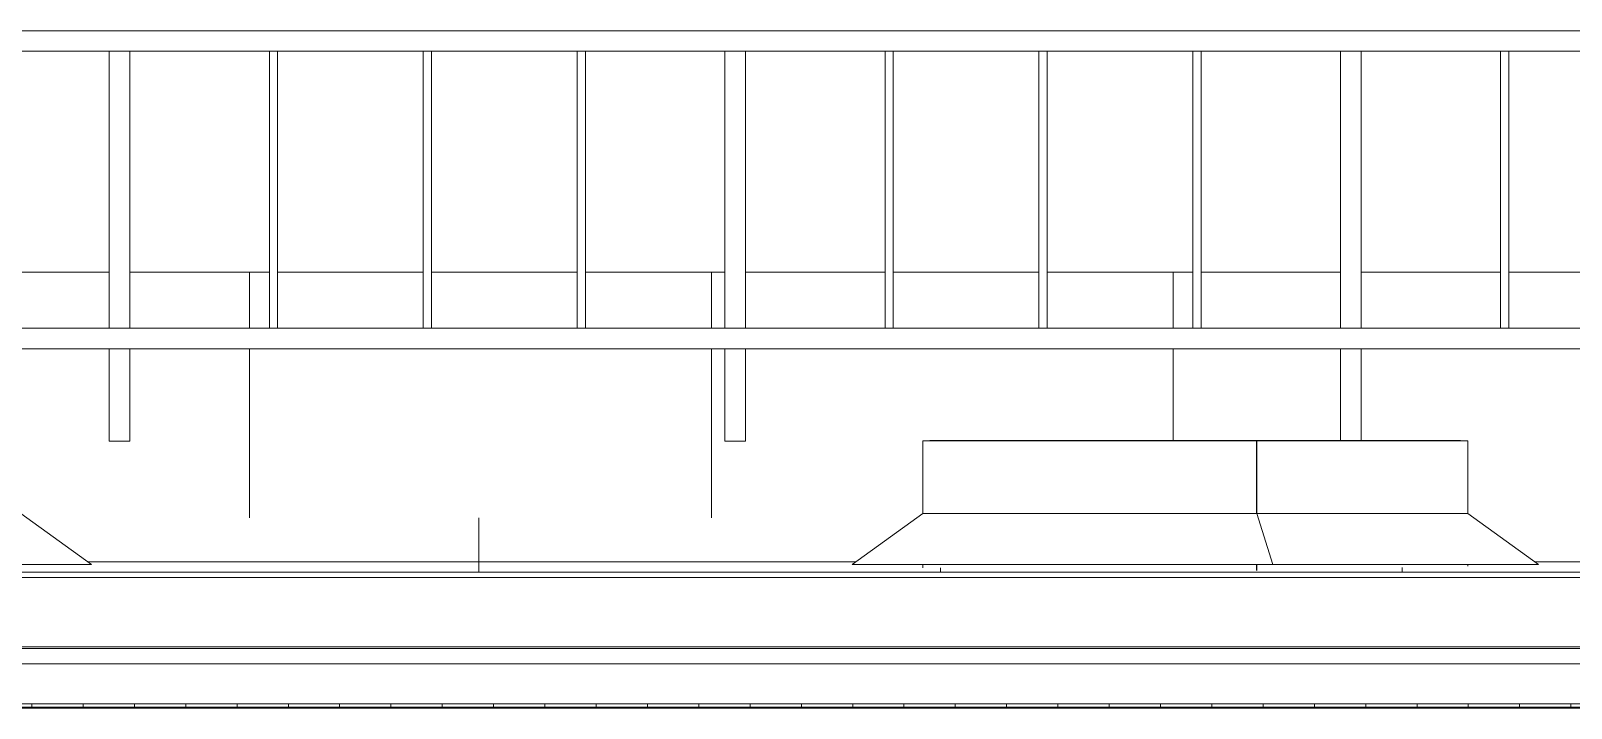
# Model space of a CAD drawing. Header units: millimetres. Extents: x -515342 to 330399, y -224905 to 507333.
# Drawn here: x 276250 to 279253, y 15418 to 16739 of the extents above; entities that cross this region are included whole.
import ezdxf

# ---------------------------------------------------------------- set-up
doc = ezdxf.new("R2010")
doc.units = ezdxf.units.MM
doc.layers.get('0').update_dxf_attribs({"lineweight": 0})
for name, color, linetype, lineweight in [('Витраж', 7, 'Continuous', 0), ('Крыша', 7, 'Continuous', 0), ('Крыша штриховка', 7, 'Continuous', 0), ('Обобщенные модели', 7, 'Continuous', 0), ('Ограждение', 7, 'Continuous', 0), ('Стены', 7, 'Continuous', 0), ('Стены внутренние', 7, 'Continuous', 0), ('Стены наружные', 7, 'Continuous', 0), ('Стены штриховка поверхности', 7, 'Continuous', 0)]:
    doc.layers.add(name, color=color, linetype=linetype, lineweight=lineweight)

# ---------------------------------------------------------------- blocks, each defined once
blk = doc.blocks.new('ASVP_ОМ_Водосточный желоб - Желоб 125-9912621-О_АР_Эскиз_Фасад 1-12 копия 1')
at = {"layer": 'Обобщенные модели'}
blk.add_line((84526.6, 13350), (17103.4, 13350), dxfattribs=at)
blk = doc.blocks.new('FP_315-О_АР_Эскиз_Фасад 1-12 копия 1')
at = {"layer": 'Обобщенные модели'}
for p, q in [((84744.1, 13358.6), (16885.9, 13358.6)), ((52929, 13353.2), (52929, 13359)), ((53029, 13353.2), (53029, 13359)), ((53129, 13353.2), (53129, 13359)), ((53229, 13353.2), (53229, 13359)), ((53329, 13353.2), (53329, 13359)), ((53429, 13353.2), (53429, 13359)), ((53529, 13353.2), (53529, 13359)), ((53629, 13353.2), (53629, 13359)), ((53729, 13353.2), (53729, 13359)), ((53829, 13353.2), (53829, 13359)), ((53929, 13353.2), (53929, 13359)), ((54029, 13353.2), (54029, 13359)), ((54129, 13353.2), (54129, 13359)), ((54229, 13353.2), (54229, 13359)), ((54329, 13353.2), (54329, 13359)), ((54429, 13353.2), (54429, 13359)), ((54529, 13353.2), (54529, 13359)), ((54629, 13353.2), (54629, 13359)), ((54729, 13353.2), (54729, 13359)), ((54829, 13353.2), (54829, 13359)), ((54929, 13353.2), (54929, 13359)), ((55029, 13353.2), (55029, 13359)), ((55129, 13353.2), (55129, 13359)), ((55229, 13353.2), (55229, 13359)), ((55329, 13353.2), (55329, 13359)), ((55429, 13353.2), (55429, 13359)), ((55529, 13353.2), (55529, 13359)), ((55629, 13353.2), (55629, 13359)), ((55729, 13353.2), (55729, 13359)), ((55829, 13353.2), (55829, 13359)), ((55929, 13353.2), (55929, 13359))]:
    blk.add_line(p, q, dxfattribs=at)
blk = doc.blocks.new('Влж_Решетка для желоба - Решетка 125-9912624-О_АР_Эскиз_Фасад 1-12 копия 1')
at = {"layer": 'Обобщенные модели'}
h = blk.add_hatch(dxfattribs=at)
h.set_pattern_fill('FP_14', color=256, style=0, pattern_type=2)
h.set_pattern_definition([(0, (-71.02, 0), (0, 100), []), (90, (-71.02, 0), (-100, 6e-15), [])])
h.paths.add_polyline_path([(52193.4, 13350), (84619.1, 13350.2), (84618.1, 13352), (17010.9, 13352), (17011.9, 13350), (52081.6, 13350)])
h.paths.add_polyline_path([(84742.1, 13350), (84737.1, 13351), (84729.7, 13352), (84625.3, 13350.9), (84625.3, 13350), (84742, 13350)])
h.paths.add_polyline_path([(16890, 13350), (17006.8, 13350.6), (16996.5, 13352), (16899.3, 13351.9), (16888, 13350)])
for p, q in [((17010.9, 13352), (84619.1, 13352)), ((17103.4, 13350), (84526.6, 13350))]:
    blk.add_line(p, q, dxfattribs=at)
blk.add_blockref('FP_315-О_АР_Эскиз_Фасад 1-12 копия 1', (0, 0), dxfattribs=at)
blk = doc.blocks.new('СД_Люблино_Фасады_rvt-1-О_АР_Эскиз_Фасад 1-12 копия 1')
at = {"layer": 'Обобщенные модели', "lineweight": 9}
for name in ['Влж_Решетка для желоба - Решетка 125-9912624-О_АР_Эскиз_Фасад 1-12 копия 1', 'ASVP_ОМ_Водосточный желоб - Желоб 125-9912621-О_АР_Эскиз_Фасад 1-12 копия 1']:
    blk.add_blockref(name, (0, 0), dxfattribs=at)
blk = doc.blocks.new('Ограждение - Ограждение-9809147-О_АР_Эскиз_Фасад 1-12 копия 1')
at = {"layer": 'Ограждение'}
for p, q in [((84775, 13605), (16885, 13605)), ((84775, 13470), (16885, 13470)), ((16886.2, 13466.7), (84773.8, 13466.7)), ((16902.7, 13436.4), (84757.3, 13436.4))]:
    blk.add_line(p, q, dxfattribs=at)
blk = doc.blocks.new('Прямоугольный импост - АР_Импост_40х40 _стойка ограждения на кровле_-10057260-О_АР_Эскиз_Фасад 1-12 копия 1')
at = {"layer": 'Витраж'}
for p, q in [((975, 14671), (675, 14671)), ((675, 14631), (975, 14631))]:
    blk.add_line(p, q, dxfattribs=at)
blk = doc.blocks.new('Прямоугольный импост - АР_Импост_40х40 _поручень ограждения на кровле_-10059252-О_АР_Эскиз_Фасад 1-12 копия 1')
at = {"layer": 'Витраж'}
for p, q in [((87085, 14631), (87125, 14631)), ((87085, 14631), (87085, 14091)), ((87125, 14091), (87125, 14631)), ((87125, 14091), (87085, 14091))]:
    blk.add_line(p, q, dxfattribs=at)
blk = doc.blocks.new('Прямоугольный импост - АР_Импост_16х16 _вертикальное заполнение ограждений_-V409-О_АР_Эскиз_Фасад 1-12 копия 1')
at = {"layer": 'Витраж'}
for p, q in [((86197, 14631), (86197, 14091)), ((86213, 14091), (86213, 14631))]:
    blk.add_line(p, q, dxfattribs=at)
blk = doc.blocks.new('Прямоугольный импост - АР_Импост_40х40 _поручень ограждения на кровле_-10058582-О_АР_Эскиз_Фасад 1-12 копия 1')
at = {"layer": 'Витраж'}
for p, q in [((101205, 14091), (100905, 14091)), ((100905, 14051), (101205, 14051))]:
    blk.add_line(p, q, dxfattribs=at)
blk = doc.blocks.new('Прямоугольный импост - АР_Импост_40х40 _поручень ограждения на кровле_-V410-О_АР_Эскиз_Фасад 1-12 копия 1')
at = {"layer": 'Витраж'}
for p, q in [((88285, 14051), (88325, 14051)), ((88285, 14051), (88285, 13872.2)), ((88325, 13872.2), (88325, 14051))]:
    blk.add_line(p, q, dxfattribs=at)
blk = doc.blocks.new('Прямоугольный импост - АР_Импост_40х40 _поручень ограждения на кровле_-10059255-О_АР_Эскиз_Фасад 1-12 копия 1')
at = {"layer": 'Витраж'}
for p, q in [((87085, 14051), (87125, 14051)), ((87085, 14051), (87085, 13871)), ((87125, 13871), (87125, 14051)), ((87125, 13871), (87085, 13871))]:
    blk.add_line(p, q, dxfattribs=at)

msp = doc.modelspace()

# ---------------------------------------------------------------- hatches: boundary and pattern name
at = {"layer": 'Крыша штриховка'}
h = msp.add_hatch(dxfattribs=at)
h.set_pattern_fill('FP_53', color=256, style=0, pattern_type=2)
h.set_pattern_definition([(0, (239323.4, 15665.8), (0, 501.621), []), (90, (239323.4, 15665.8), (-900, 6e-14), [])])
h.paths.add_polyline_path([(240158.3997, 15702.9355), (241617.4584, 15702.9355), (241748.5076, 15797.7355), (241748.5076, 15938.9355), (242043.3997, 15939.9355), (242043.3997, 15979.4332), (240883.3997, 15979.4332), (240883.3997, 15938.7355), (240843.3997, 15938.7355), (240843.3997, 15979.4332), (239983.3997, 15979.4332), (239983.3997, 15938.9355), (239991.1381, 15938.9355), (239991.1381, 15797.7355), (240112.521, 15707.3947), (240158.3997, 15707.3947), (240158.3997, 15703.6476)])
h.paths.add_polyline_path([(252143.4787, 15702.9355), (252766.522, 15702.9355), (252900.475, 15797.7355), (252900.475, 15938.9355), (253743.3997, 15939.9355), (253743.3997, 15979.4332), (252583.3997, 15979.4332), (252583.3997, 15938.7355), (252543.3997, 15938.7355), (252543.3997, 15979.4332), (251383.3997, 15979.9355), (251383.3997, 15938.7355), (251343.3997, 15938.7355), (251343.3997, 15979.9355), (249883.3997, 15979.4332), (249883.3997, 15938.7355), (249843.3997, 15938.7355), (249843.3997, 15979.4332), (248383.3997, 15979.4332), (248383.3997, 15939.9355), (248470.134, 15938.9355), (248470.134, 15797.7355), (248604.0869, 15702.9355), (249946.522, 15702.9355), (250080.475, 15797.7355), (250080.475, 15938.9355), (251168.4892, 15938.9355), (251168.4892, 15797.7355), (251302.4421, 15702.9355), (251919.8106, 15702.9355)])
h.paths.add_polyline_path([(288377.7148, 15702.9355), (289191.6093, 15702.9355), (289322.3674, 15797.9185), (289322.3674, 15938.9355), (289603.3997, 15939.9355), (289603.3997, 15979.1821), (288443.3997, 15979.1821), (288443.3997, 15938.7355), (288403.3997, 15938.7355), (288403.3997, 15979.1821), (287243.3997, 15979.1821), (287243.3997, 15939.9355), (287615.5965, 15938.9355), (287615.5965, 15797.7355), (287746.3545, 15702.9355), (288154.0467, 15702.9355)])
h.paths.add_polyline_path([(290515.19, 15702.9355), (292051.1737, 15702.9355), (292181.9318, 15797.7355), (292181.9318, 15938.9355), (293243.9964, 15938.9355), (293243.9964, 15797.7355), (293374.7544, 15702.9355), (294871.1737, 15702.9355), (295001.9318, 15797.7355), (295001.9318, 15938.9355), (295903.3997, 15939.9355), (295903.3997, 15979.4332), (294743.3997, 15979.4332), (294743.3997, 15938.7355), (294703.3997, 15938.7355), (294703.3997, 15979.4332), (293543.3997, 15979.8968), (293543.3997, 15938.7355), (293503.3997, 15938.7355), (293503.3997, 15979.9355), (292043.3997, 15979.1821), (292043.3997, 15938.7355), (292003.3997, 15938.7355), (292003.3997, 15979.1821), (290843.3997, 15979.1821), (290843.3997, 15938.7355), (290803.3997, 15938.7826), (290803.3997, 15979.1821), (289643.3997, 15979.1821), (289643.3997, 15939.9355), (290384.432, 15938.9355), (290384.432, 15797.7355), (290461.3964, 15741.936)])
h.paths.add_polyline_path([(259748.195, 15702.9355), (261066.522, 15702.9355), (261200.475, 15797.7355), (261200.475, 15938.9355), (262143.3997, 15939.9355), (262143.3997, 15979.4332), (260983.3997, 15979.4332), (260983.3997, 15938.7355), (260943.3997, 15938.7355), (260943.3997, 15979.4332), (259783.3997, 15979.4332), (259783.3997, 15938.7355), (259743.3997, 15939.099), (259743.3997, 15979.4332), (258583.3997, 15979.4332), (258583.3997, 15939.9355), (259588.4892, 15938.9355), (259588.4892, 15797.7355), (259722.4421, 15702.9355), (259729.7898, 15702.9355)])
h.paths.add_polyline_path([(262422.4421, 15702.9355), (263744.8895, 15702.9355), (263878.8424, 15797.7355), (263878.8424, 15938.9355), (264543.3997, 15939.9355), (264543.3997, 15979.4332), (263383.3997, 15979.4332), (263383.3997, 15938.7355), (263343.3997, 15938.7355), (263343.3997, 15979.4332), (262183.3997, 15979.4332), (262183.3997, 15939.9355), (262288.4892, 15938.9355), (262288.4892, 15797.7355), (262337.5991, 15762.9799)])
h.paths.add_polyline_path([(265100.8095, 15702.9355), (266586.6913, 15702.9355), (266717.4493, 15797.7355), (266717.4493, 15938.9355), (266943.3997, 15939.9355), (266943.3997, 15979.4332), (265783.3997, 15979.4332), (265783.3997, 15938.7355), (265743.3997, 15938.7355), (265743.3997, 15979.4332), (264583.3997, 15979.4332), (264583.3997, 15939.9355), (264966.8566, 15938.9355), (264966.8566, 15797.7355), (265014.8071, 15763.8004)])
h.paths.add_polyline_path([(242943.9856, 15702.9355), (244437.4584, 15702.9355), (244568.5076, 15797.7355), (244568.5076, 15938.9355), (245632.9364, 15938.9355), (245632.9364, 15797.7355), (245763.9856, 15702.9355), (247248.1668, 15702.9355), (247382.1197, 15797.7355), (247382.1197, 15938.9355), (248343.3997, 15939.9355), (248343.3997, 15979.4332), (246883.3997, 15979.4332), (246883.3997, 15938.7355), (246843.3997, 15938.7355), (246843.3997, 15979.4332), (245683.3997, 15979.4332), (245683.3997, 15938.7355), (245643.3997, 15938.7355), (245643.3997, 15979.9355), (244483.3997, 15979.4332), (244483.3997, 15938.7355), (244443.3997, 15938.7355), (244443.3997, 15979.4332), (243283.3997, 15979.4332), (243283.3997, 15938.7355), (243243.3997, 15938.7355), (243243.3997, 15979.4332), (242083.3997, 15979.4332), (242083.3997, 15939.9355), (242812.9364, 15938.9355), (242812.9364, 15797.7355), (242932.7416, 15711.0693)])
h.paths.add_polyline_path([(286422.7738, 15702.9355), (286553.5319, 15797.7355), (286553.5319, 15938.9355), (287203.3997, 15939.9355), (287203.3997, 15979.1821), (286043.3997, 15979.1821), (286043.3997, 15938.7355), (286003.3997, 15938.7355), (286003.3997, 15979.1821), (284843.3997, 15979.1821), (284843.3997, 15938.7355), (284803.3997, 15938.7355), (284803.3997, 15979.1821), (283643.3997, 15979.1821), (283643.3997, 15938.7355), (283603.3997, 15938.7355), (283603.3997, 15979.1821), (282443.3997, 15979.1821), (282443.3997, 15938.7355), (282403.3997, 15938.7355), (282403.3997, 15979.1821), (281243.3997, 15979.1821), (281243.3997, 15939.9355), (281947.1343, 15938.9355), (281947.1343, 15797.7355), (282077.8924, 15702.9355), (283593.8791, 15702.9355), (283724.6372, 15797.7355), (283724.6372, 15938.9355), (284786.7018, 15938.9355), (284786.7018, 15797.7355), (284917.4599, 15702.9355), (286415.6014, 15702.9355)])
h.paths.add_polyline_path([(258366.522, 15702.9355), (258500.475, 15797.7355), (258500.475, 15938.9355), (258543.3997, 15939.9355), (258543.3997, 15979.4332), (257383.3997, 15979.4332), (257383.3997, 15938.7355), (257343.3997, 15938.7355), (257343.3997, 15979.4332), (256183.3997, 15979.4332), (256183.3997, 15939.9355), (256828.4892, 15938.9355), (256828.4892, 15797.7355), (256962.4421, 15702.9355), (258359.1744, 15702.9355)])
h.paths.add_polyline_path([(255606.522, 15702.9355), (255740.475, 15797.7355), (255740.475, 15938.9355), (256143.3997, 15939.9355), (256143.3997, 15979.9355), (254983.3997, 15979.4332), (254983.3997, 15938.7355), (254943.3997, 15938.7355), (254943.3997, 15979.4332), (253783.3997, 15979.4332), (253783.3997, 15939.9355), (253988.4892, 15938.9355), (253988.4892, 15797.7355), (254122.4421, 15702.9355), (255599.1744, 15702.9355)])
h.paths.add_polyline_path([(308060.5098, 15702.9355), (308148.3997, 15702.9355), (308148.3997, 15707.3947), (308192.7927, 15707.3947), (308480.8446, 15736.3292), (308567.6848, 15797.7355), (308567.6848, 15938.9355), (308748.3997, 15939.9355), (308748.3997, 15979.4332), (307943.3997, 15979.4332), (307943.3997, 15938.7355), (307903.3997, 15938.7355), (307903.3997, 15979.4332), (306743.3997, 15979.4332), (306743.3997, 15939.9355), (307039.6032, 15938.9355), (307039.6032, 15797.7355), (307170.208, 15702.9355), (307836.8462, 15702.9355)])
h.paths.add_polyline_path([(305848.1795, 15702.9355), (305978.7842, 15797.7355), (305979.191, 15938.9355), (306703.3997, 15939.9355), (306703.3997, 15979.4332), (305543.3997, 15979.4332), (305543.3997, 15938.7355), (305503.3997, 15938.9355), (305503.3997, 15979.9355), (304343.3997, 15979.4332), (304343.3997, 15939.9355), (304621.9294, 15938.9355), (304621.9294, 15797.7355), (304755.4051, 15702.9355), (305841.0155, 15702.9355)])
h.paths.add_polyline_path([(303404.3158, 15702.9355), (303537.7914, 15797.7355), (303537.7914, 15938.9355), (304303.3997, 15939.9355), (304303.3997, 15979.4332), (303143.3997, 15979.4332), (303143.3997, 15938.7355), (303103.3997, 15938.7355), (303103.3997, 15979.4332), (301943.3997, 15979.4332), (301943.3997, 15938.7355), (301903.3997, 15938.7355), (301903.3997, 15979.4332), (300743.3997, 15979.4332), (300743.3997, 15939.9355), (301692.8573, 15938.9355), (301692.8573, 15797.7355), (301824.3612, 15702.9355), (303396.9943, 15702.9355)])
h.paths.add_polyline_path([(267910.272, 15702.9355), (269446.6913, 15702.9355), (269577.4493, 15797.7355), (269577.4493, 15938.9355), (270543.3997, 15939.9355), (270543.3997, 15979.4332), (269383.3997, 15979.4332), (269383.3997, 15938.7355), (269343.3997, 15938.7355), (269343.3997, 15979.4332), (268183.3997, 15979.4332), (268183.3997, 15938.7355), (268143.3997, 15938.7355), (268143.3997, 15979.4332), (266983.3997, 15979.4332), (266983.3997, 15939.9355), (267779.5139, 15938.9355), (267779.5139, 15797.7355), (267826.3208, 15763.8004)])
h.paths.add_polyline_path([(280754.3117, 15702.9355), (280885.0698, 15797.7355), (280885.0698, 15938.9355), (281203.3997, 15939.9355), (281203.3997, 15979.1821), (280043.3997, 15979.1821), (280043.3997, 15938.7355), (280003.3997, 15938.7355), (280003.3997, 15979.1821), (279773.3997, 15979.1821), (279773.3997, 15702.9355), (280747.1393, 15702.9355)])
h.paths.add_polyline_path([(270770.272, 15702.9355), (272246.6913, 15702.9355), (272365.1841, 15788.8432), (272183.3997, 15789.5324), (272183.3997, 15979.4332), (271783.3997, 15979.4332), (271783.3997, 15938.7355), (271743.3997, 15938.7355), (271743.3997, 15979.4332), (270583.3997, 15979.4332), (270583.3997, 15939.9355), (270639.5139, 15938.9355), (270639.5139, 15797.7355), (270707.933, 15748.1314)])
h.paths.add_polyline_path([(273570.272, 15702.9355), (275038.286, 15702.9355), (275156.7789, 15788.8432), (273451.7791, 15788.8432), (273486.3208, 15763.8004)])
h.paths.add_polyline_path([(279207.3217, 15702.9355), (279368.3997, 15702.9424), (279368.3997, 15788.8432), (279063.3739, 15788.8432), (279181.8668, 15702.9355), (279189.0392, 15702.9355)])
h.paths.add_polyline_path([(277858.286, 15702.9355), (277976.7789, 15788.8432), (276243.3739, 15788.8432), (276361.8668, 15702.9355), (277851.1136, 15702.9355)])
h.paths.add_polyline_path([(296194.7544, 15702.9355), (297725.0127, 15702.9355), (297859.0462, 15797.7355), (297859.0462, 15938.9355), (298303.3997, 15939.9355), (298303.3997, 15979.4332), (297143.3997, 15979.4332), (297143.3997, 15938.7355), (297103.3997, 15938.7355), (297103.3997, 15979.4332), (295943.3997, 15979.4332), (295943.3997, 15939.9355), (296063.9964, 15938.9355), (296063.9964, 15797.7355), (296110.8032, 15763.8004)])
h.paths.add_polyline_path([(299081.7482, 15702.9355), (300493.2316, 15702.9355), (300624.7355, 15797.7355), (300624.7355, 15938.9355), (300703.3997, 15939.9355), (300703.3997, 15979.4332), (299543.3997, 15979.4332), (299543.3997, 15938.7355), (299503.3997, 15938.7355), (299503.3997, 15979.4332), (298343.3997, 15979.4332), (298343.3997, 15939.9355), (298947.7147, 15938.9355), (298947.7147, 15797.7355), (298995.6941, 15763.8004)])
h.paths.add_polyline_path([(239943.3997, 15939.9355), (239943.3997, 15979.4332), (239528.3997, 15979.4332), (239528.3997, 15944.9355), (239719.63, 15943.9355), (239719.63, 15939.9355)])
h = msp.add_hatch(dxfattribs=at)
h.set_pattern_fill('FP_56', color=256, style=0, pattern_type=2)
h.set_pattern_definition([(0, (223123.4, 15656.43), (0, 133.767), []), (90, (223123.4, 15656.4), (-900, 6e-14), [])])
h.paths.add_polyline_path([(240158.3997, 15682.9355), (308148.3997, 15682.9355), (308148.3997, 15702.9355), (307171.5856, 15701.9355), (307177.3719, 15697.7355), (307039.6032, 15697.7355), (307039.6032, 15691.7838), (306386.2476, 15686.3328), (305978.7842, 15695.0734), (305978.7842, 15697.7355), (305841.4078, 15698.0202), (305848.1795, 15702.9355), (304756.813, 15701.9355), (304762.7265, 15697.7355), (304621.9294, 15697.7355), (304621.9294, 15694.8005), (304130.9607, 15686.8651), (303537.7914, 15693.4333), (303537.7914, 15697.7355), (303396.9943, 15697.7355), (303404.3158, 15702.9355), (301825.7483, 15701.9355), (301831.5745, 15697.7355), (301692.8573, 15697.7355), (301692.8573, 15692.8185), (301012.6894, 15687.8943), (300624.7355, 15695.6537), (300624.7355, 15697.7355), (300486.9532, 15698.4094), (300493.2316, 15702.9355), (299083.1621, 15701.9355), (299089.1003, 15697.7355), (298947.7147, 15697.7355), (298947.7147, 15694.3837), (298391.1253, 15687.2656), (297859.0462, 15694.7116), (297859.0462, 15697.7355), (297717.6606, 15697.7355), (297725.0127, 15702.9355), (296196.1338, 15701.9355), (296201.9268, 15697.7355), (296063.9964, 15697.7355), (296063.9964, 15696.2492), (295653.1918, 15687.5367), (295001.9318, 15693.0324), (295001.9318, 15697.7355), (294864.0859, 15697.7968), (294871.1737, 15702.9355), (293376.1338, 15701.9355), (293381.9268, 15697.7355), (293243.9964, 15697.7355), (293243.9964, 15696.2492), (292833.1918, 15687.5367), (292181.9318, 15694.1894), (292181.9318, 15697.7355), (292044.0013, 15697.7355), (292051.1737, 15702.9355), (290516.5693, 15701.9355), (290522.3624, 15697.7355), (290384.432, 15697.7355), (290384.432, 15695.5815), (289943.3917, 15687.1241), (289322.3674, 15692.3647), (289322.3674, 15697.7355), (289184.4369, 15697.7355), (289191.6093, 15702.9355), (287747.7338, 15701.9355), (287753.5269, 15697.7355), (287615.5965, 15697.2043), (287615.5965, 15695.5815), (287204.7919, 15686.869), (286553.5319, 15692.3647), (286553.5319, 15697.7355), (286416.3156, 15698.2532), (286422.7738, 15702.9355), (284918.8392, 15701.9355), (284924.6323, 15697.7355), (284786.7018, 15697.7355), (284786.7018, 15696.3982), (284351.6886, 15687.89), (283724.6372, 15693.1814), (283724.6372, 15697.7355), (283586.7067, 15697.7355), (283593.8791, 15702.9355), (282079.2717, 15701.9355), (282085.0648, 15697.7355), (281941.7992, 15696.9481), (281536.3298, 15688.3487), (280885.0698, 15693.8445), (280885.0698, 15697.7355), (280747.1393, 15697.7355), (280754.3117, 15702.9355), (279773.3997, 15701.9355), (279773.3775, 15701.1295), (279368.3997, 15701.9355), (279368.3997, 15702.9355), (279183.2461, 15701.9355), (279189.0392, 15697.7355), (279051.1087, 15697.7355), (279051.1087, 15695.0308), (278640.3041, 15686.3183), (277989.0441, 15691.814), (277989.0441, 15697.7355), (277852.4888, 15698.7325), (277858.286, 15702.9355), (276363.2461, 15701.9355), (276369.0392, 15697.7355), (276231.1087, 15697.7355), (276231.1087, 15695.0308), (275820.3041, 15686.3183), (275169.0441, 15691.814), (275169.0441, 15697.7355), (275031.1136, 15697.7355), (275038.286, 15702.9355), (273571.6513, 15701.9355), (273577.4444, 15697.7355), (273439.5139, 15697.7355), (273439.5139, 15695.9659), (273028.7094, 15687.2534), (272377.4493, 15692.7491), (272377.4493, 15697.7355), (272239.5189, 15697.7355), (272246.6913, 15702.9355), (270771.6513, 15701.9355), (270777.4444, 15697.7355), (270639.5139, 15697.7355), (270639.5139, 15695.9659), (270228.7094, 15687.2534), (269577.4493, 15692.7491), (269577.4493, 15697.7355), (269439.706, 15697.8711), (269446.6913, 15702.9355), (267911.6513, 15701.9355), (267917.4444, 15697.7355), (267779.5139, 15697.0243), (267779.5139, 15695.9659), (267352.9112, 15687.3867), (266717.4493, 15692.7491), (266717.4493, 15697.7355), (266579.5189, 15697.7355), (266586.6913, 15702.9355), (265102.2226, 15701.9355), (265108.1572, 15697.7355), (264966.8566, 15697.7355), (264966.8566, 15693.0435), (264400.3495, 15686.0668), (263878.8424, 15693.6455), (263878.8424, 15697.7355), (263737.5418, 15697.7355), (263744.8895, 15702.9355), (262423.8551, 15701.9355), (262429.7898, 15697.7355), (262288.4892, 15697.7355), (262288.4892, 15694.2947), (261721.9821, 15687.318), (261200.475, 15694.8967), (261200.475, 15697.7355), (261059.1744, 15697.7355), (261066.522, 15702.9355), (259723.8551, 15701.9355), (259729.7898, 15697.7355), (259588.4892, 15697.7355), (259588.4892, 15694.2947), (259021.9821, 15687.318), (258500.475, 15694.8967), (258500.475, 15697.7355), (258359.1744, 15697.7355), (258366.522, 15702.9355), (256963.8551, 15701.9355), (256969.7898, 15697.7355), (256828.4892, 15697.7355), (256828.4892, 15694.2947), (256261.9821, 15687.318), (255740.475, 15694.8967), (255740.475, 15697.7355), (255599.1744, 15697.7355), (255606.522, 15702.9355), (254123.8551, 15701.9355), (254129.7898, 15697.7355), (253988.4892, 15697.7355), (253988.4892, 15694.2947), (253421.9821, 15687.318), (252900.475, 15694.8967), (252900.475, 15697.7355), (252759.1744, 15697.7355), (252766.522, 15702.9355), (251303.8551, 15701.9355), (251309.7898, 15697.7355), (251168.4892, 15697.7355), (251168.4892, 15694.2947), (250577.8019, 15687.6694), (250080.475, 15694.8967), (250080.475, 15697.7355), (249939.1744, 15697.7355), (249946.522, 15702.9355), (248605.4999, 15701.9355), (248611.4345, 15697.7355), (248470.134, 15697.7355), (248470.134, 15693.0341), (247893.7844, 15686.2005), (247382.1197, 15693.6361), (247382.1197, 15697.7355), (247240.8192, 15697.7355), (247248.1668, 15702.9355), (245765.3679, 15701.9355), (245771.1739, 15697.7355), (245632.9364, 15697.7355), (245632.9364, 15695.0107), (245209.7669, 15686.4043), (244568.5076, 15691.937), (244568.5076, 15697.7355), (244430.27, 15697.7355), (244437.4584, 15702.9355), (242945.3679, 15701.9355), (242951.1739, 15697.7355), (242812.9364, 15697.7355), (242812.9364, 15695.0107), (242395.6037, 15686.3539), (241748.5076, 15691.937), (241748.5076, 15697.7355), (241610.27, 15697.7355), (241617.4584, 15702.9355), (240158.3997, 15701.9355), (240158.3997, 15683.3101)])
at = {"layer": 'Стены штриховка поверхности'}
h = msp.add_hatch(dxfattribs=at)
h.set_pattern_fill('FP_196', color=256, style=0, pattern_type=2)
h.set_pattern_definition([(0, (279373, 15168), (0, 10000), []), (90, (279373.4, 15167.7), (-900, 6e-14), [])])
h.paths.add_polyline_path([(276443.3997, 15788.8432), (277976.7789, 15788.8432), (277989.0441, 15797.7355), (277989.0441, 15938.9355), (278803.3997, 15939.9355), (278803.3997, 16118.7355), (277643.3997, 16118.7355), (277643.3997, 15938.7355), (277603.3997, 15938.7355), (277603.3997, 16118.7355), (276443.3997, 16118.7355), (276443.3997, 15938.7355), (276403.3997, 15938.7355), (276403.3997, 16118.7355), (275243.3997, 16118.7355), (275243.3997, 15939.9355), (276231.1087, 15938.9355), (276231.1087, 15797.7355), (276243.3739, 15788.8432), (276403.3997, 15788.8432)])
h.paths.add_polyline_path([(279189.0392, 15788.8432), (279368.3997, 15788.8432), (279368.3997, 16118.7355), (278843.3997, 16118.7355), (278843.3997, 15939.9355), (279051.1087, 15938.9355), (279051.1087, 15797.7355), (279063.3739, 15788.8432)])
h.paths.add_polyline_path([(275156.7789, 15788.8432), (275169.0441, 15797.7355), (275169.0441, 15938.9355), (275203.3997, 15939.9355), (275203.3997, 16118.7355), (274183.3997, 16118.7355), (274183.3997, 15938.7355), (274143.3997, 15938.7355), (274143.3997, 16118.7355), (272983.3997, 16118.7355), (272983.3997, 15939.9355), (273439.5139, 15938.9355), (273439.5139, 15797.7355), (273451.7791, 15788.8432), (275031.1136, 15788.8432)])
h.paths.add_polyline_path([(272193.3997, 15788.8432), (272365.8769, 15789.3454), (272377.4493, 15797.7355), (272377.4493, 15938.9355), (272943.3997, 15939.9355), (272943.3997, 16118.7355), (272183.3997, 16118.7355), (272183.3997, 15788.8432)])
h.paths.add_polyline_path([(275628.6318, 16158.7355), (275815.3997, 16158.7355), (275815.3997, 16267.7355), (275531.3997, 16267.7355), (275531.3997, 16158.7355)])
h.paths.add_polyline_path([(275831.3997, 16158.7355), (276115.3997, 16158.7355), (276115.3997, 16267.7355), (275831.3997, 16267.7355), (275831.3997, 16166.7768)])
h.paths.add_polyline_path([(272943.3997, 16158.7355), (272943.3997, 16267.7355), (272671.3997, 16267.7355), (272671.3997, 16158.7355), (272791.3767, 16158.7355)])
h.paths.add_polyline_path([(273028.7094, 16158.7355), (273255.3997, 16158.7355), (273255.3997, 16267.7355), (272983.3997, 16267.7355), (272983.3997, 16158.7355), (273025.5866, 16158.7355)])
h.paths.add_polyline_path([(275515.3997, 16158.7355), (275515.3997, 16267.7355), (275243.3997, 16267.7355), (275243.3997, 16158.7355), (275404.9636, 16158.7355)])
h.paths.add_polyline_path([(276131.3997, 16158.7355), (276403.3997, 16158.7355), (276403.3997, 16267.7355), (276131.3997, 16267.7355), (276131.3997, 16166.7768)])
h.paths.add_polyline_path([(276443.3997, 16158.7355), (276715.3997, 16158.7355), (276715.3997, 16267.7355), (276443.3997, 16267.7355)])
h.paths.add_polyline_path([(272655.3997, 16158.7355), (272655.3997, 16267.7355), (272371.3997, 16267.7355), (272371.3997, 16158.7355), (272573.3997, 16158.7355)])
h.paths.add_polyline_path([(276731.3997, 16158.7355), (277015.3997, 16158.7355), (277015.3997, 16267.7355), (276731.3997, 16267.7355)])
h.paths.add_polyline_path([(278983.6536, 16158.7355), (279115.3997, 16158.7355), (279115.3997, 16267.7355), (278843.3997, 16267.7355), (278843.3997, 16158.7355)])
h.paths.add_polyline_path([(275181.2955, 16158.7355), (275203.3997, 16158.7355), (275203.3997, 16267.7355), (274931.3997, 16267.7355), (274931.3997, 16158.7355), (274957.6274, 16158.7355)])
h.paths.add_polyline_path([(279368.3997, 16158.7355), (279368.3997, 16267.7355), (279131.3997, 16267.7355), (279131.3997, 16158.7355), (279207.3217, 16158.7355)])
h.paths.add_polyline_path([(277031.3997, 16158.7355), (277315.3997, 16158.7355), (277315.3997, 16267.7355), (277031.3997, 16267.7355)])
h.paths.add_polyline_path([(277331.3997, 16158.7355), (277603.3997, 16158.7355), (277603.3997, 16267.7355), (277331.3997, 16267.7355)])
h.paths.add_polyline_path([(272183.3997, 16158.7355), (272355.3997, 16158.7355), (272355.3997, 16267.7355), (272183.3997, 16267.7355), (272183.3997, 16166.7768)])
h.paths.add_polyline_path([(273555.3997, 16158.7355), (273555.3997, 16267.7355), (273271.3997, 16267.7355), (273271.3997, 16158.7355), (273439.5139, 16158.7355)])
h.paths.add_polyline_path([(277643.3997, 16158.7355), (277915.3997, 16158.7355), (277915.3997, 16267.7355), (277643.3997, 16267.7355), (277643.3997, 16166.7768)])
h.paths.add_polyline_path([(273571.3997, 16158.7355), (273855.3997, 16158.7355), (273855.3997, 16267.7355), (273571.3997, 16267.7355)])
h.paths.add_polyline_path([(274615.3997, 16158.7355), (274615.3997, 16267.7355), (274183.3997, 16267.7355), (274183.3997, 16158.7355), (274510.2911, 16158.7355)])
h.paths.add_polyline_path([(277931.3997, 16158.7355), (278215.3997, 16158.7355), (278215.3997, 16267.7355), (277931.3997, 16267.7355), (277931.3997, 16166.7768)])
h.paths.add_polyline_path([(274915.3997, 16158.7355), (274915.3997, 16267.7355), (274631.3997, 16267.7355), (274631.3997, 16158.7355)])
h.paths.add_polyline_path([(274062.9549, 16158.7355), (274143.3997, 16158.7355), (274143.3997, 16267.7355), (273871.3997, 16267.7355), (273871.3997, 16158.7355)])
h.paths.add_polyline_path([(278231.3997, 16158.7355), (278515.3997, 16158.7355), (278515.3997, 16267.7355), (278231.3997, 16267.7355), (278231.3997, 16191.5573)])
h.paths.add_polyline_path([(278531.3997, 16158.7355), (278803.3997, 16158.7355), (278803.3997, 16267.7355), (278531.3997, 16267.7355), (278531.3997, 16211.6571)])
h = msp.add_hatch(dxfattribs=at)
h.set_pattern_fill('FP_138', color=256, style=0, pattern_type=2)
h.set_pattern_definition([(0, (278636, 15168), (0, 10000), []), (90, (278636.1, 15167.7), (-761.2, 5e-14), [])])
h.paths.add_polyline_path([(278640.3041, 15686.3183), (278640.3041, 15697.7355), (277997.502, 15697.7355), (277997.502, 15691.7427), (278536.3174, 15687.1958)])
h.paths.add_polyline_path([(277997.502, 15797.7355), (278640.3041, 15797.7355), (278640.3041, 15938.9355), (277997.502, 15938.9355)])
h = msp.add_hatch(dxfattribs=at)
h.set_pattern_fill('FP_139', color=256, style=0, pattern_type=2)
h.set_pattern_definition([(0, (278643, 15168), (0, 10000), []), (90, (278642.97, 15167.74), (-480.16, 3e-14), [])])
h.paths.add_polyline_path([(278640.3041, 15686.3183), (278645.6392, 15686.4315), (278645.6392, 15697.7355), (278640.3041, 15697.7355), (278640.3041, 15686.4765)])
h.paths.add_polyline_path([(278645.6392, 15797.7355), (278645.6392, 15938.9355), (278640.3041, 15938.9355), (278640.3041, 15797.7355)])

# ---------------------------------------------------------------- linework, layer by layer
at = {"layer": 'Крыша'}
for p, q in [((279037.3156, 15939.9355), (278002.8372, 15939.9355)), ((276361.8668, 15702.9355), (277858.286, 15702.9355)), ((279181.8668, 15702.9355), (279368.3997, 15702.9355)), ((324758.3997, 15682.9355), (223518.3997, 15682.9355))]:
    msp.add_line(p, q, dxfattribs=at)
at = {"layer": 'Стены'}
for p, q in [((276231.1087, 15797.7355), (276369.0392, 15697.7355)), ((277989.0441, 15797.7355), (277851.1136, 15697.7355)), ((279051.1087, 15797.7355), (277989.0441, 15797.7355)), ((278640.3041, 15797.7355), (278671.5321, 15697.7355)), ((279051.1087, 15797.7355), (279189.0392, 15697.7355)), ((275031.1136, 15697.7355), (276369.0392, 15697.7355)), ((277851.1136, 15697.7355), (279189.0392, 15697.7355))]:
    msp.add_line(p, q, dxfattribs=at)
at = {"layer": 'Стены внутренние'}
for p, q in [((276131.3997, 16267.7355), (276403.3997, 16267.7355)), ((276443.3997, 16267.7355), (276715.3997, 16267.7355)), ((276731.3997, 16267.7355), (277015.3997, 16267.7355)), ((277031.3997, 16267.7355), (277315.3997, 16267.7355)), ((277331.3997, 16267.7355), (277603.3997, 16267.7355)), ((277643.3997, 16267.7355), (277915.3997, 16267.7355)), ((277931.3997, 16267.7355), (278215.3997, 16267.7355)), ((278231.3997, 16267.7355), (278515.3997, 16267.7355)), ((278531.3997, 16267.7355), (278803.3997, 16267.7355)), ((278843.3997, 16267.7355), (279115.3997, 16267.7355)), ((279131.3997, 16267.7355), (279415.3997, 16267.7355))]:
    msp.add_line(p, q, dxfattribs=at)
at = {"layer": 'Стены наружные'}
for p, q in [((277989.0441, 15797.7355), (277989.0441, 15938.9355)), ((279051.1087, 15938.9355), (277989.0441, 15938.9355)), ((278640.3041, 15797.7355), (278640.3041, 15938.9355)), ((279051.1087, 15797.7355), (279051.1087, 15938.9355)), ((277989.0441, 15691.814), (277989.0441, 15697.7355)), ((278640.3041, 15686.3183), (278640.3041, 15697.7355)), ((279051.1087, 15695.0308), (279051.1087, 15697.7355))]:
    msp.add_line(p, q, dxfattribs=at)

# ---------------------------------------------------------------- block references
msp.add_blockref('СД_Люблино_Фасады_rvt-1-О_АР_Эскиз_Фасад 1-12 копия 1', (223323.3997, 2067.7355))
at = {"layer": 'Витраж'}
for name, p in [('Прямоугольный импост - АР_Импост_40х40 _стойка ограждения на кровле_-10057260-О_АР_Эскиз_Фасад 1-12 копия 1', (275448.3997, 2067.7355)), ('Прямоугольный импост - АР_Импост_40х40 _стойка ограждения на кровле_-10057260-О_АР_Эскиз_Фасад 1-12 копия 1', (275748.3997, 2067.7355)), ('Прямоугольный импост - АР_Импост_40х40 _стойка ограждения на кровле_-10057260-О_АР_Эскиз_Фасад 1-12 копия 1', (276048.3997, 2067.7355)), ('Прямоугольный импост - АР_Импост_40х40 _стойка ограждения на кровле_-10057260-О_АР_Эскиз_Фасад 1-12 копия 1', (276348.3997, 2067.7355)), ('Прямоугольный импост - АР_Импост_40х40 _стойка ограждения на кровле_-10057260-О_АР_Эскиз_Фасад 1-12 копия 1', (276648.3997, 2067.7355)), ('Прямоугольный импост - АР_Импост_40х40 _стойка ограждения на кровле_-10057260-О_АР_Эскиз_Фасад 1-12 копия 1', (276948.3997, 2067.7355)), ('Прямоугольный импост - АР_Импост_40х40 _стойка ограждения на кровле_-10057260-О_АР_Эскиз_Фасад 1-12 копия 1', (277248.3997, 2067.7355)), ('Прямоугольный импост - АР_Импост_40х40 _стойка ограждения на кровле_-10057260-О_АР_Эскиз_Фасад 1-12 копия 1', (277548.3997, 2067.7355)), ('Прямоугольный импост - АР_Импост_40х40 _стойка ограждения на кровле_-10057260-О_АР_Эскиз_Фасад 1-12 копия 1', (277848.3997, 2067.7355)), ('Прямоугольный импост - АР_Импост_40х40 _стойка ограждения на кровле_-10057260-О_АР_Эскиз_Фасад 1-12 копия 1', (278148.3997, 2067.7355)), ('Прямоугольный импост - АР_Импост_40х40 _стойка ограждения на кровле_-10057260-О_АР_Эскиз_Фасад 1-12 копия 1', (278448.3997, 2067.7355)), ('Прямоугольный импост - АР_Импост_40х40 _поручень ограждения на кровле_-10059252-О_АР_Эскиз_Фасад 1-12 копия 1', (189318.3997, 2067.7355)), ('Прямоугольный импост - АР_Импост_16х16 _вертикальное заполнение ограждений_-V409-О_АР_Эскиз_Фасад 1-12 копия 1', (190518.3997, 2067.7355)), ('Прямоугольный импост - АР_Импост_16х16 _вертикальное заполнение ограждений_-V409-О_АР_Эскиз_Фасад 1-12 копия 1', (190818.3997, 2067.7355)), ('Прямоугольный импост - АР_Импост_16х16 _вертикальное заполнение ограждений_-V409-О_АР_Эскиз_Фасад 1-12 копия 1', (191118.3997, 2067.7355)), ('Прямоугольный импост - АР_Импост_40х40 _поручень ограждения на кровле_-10059252-О_АР_Эскиз_Фасад 1-12 копия 1', (190518.3997, 2067.7355)), ('Прямоугольный импост - АР_Импост_16х16 _вертикальное заполнение ограждений_-V409-О_АР_Эскиз_Фасад 1-12 копия 1', (191718.3997, 2067.7355)), ('Прямоугольный импост - АР_Импост_16х16 _вертикальное заполнение ограждений_-V409-О_АР_Эскиз_Фасад 1-12 копия 1', (192018.3997, 2067.7355)), ('Прямоугольный импост - АР_Импост_16х16 _вертикальное заполнение ограждений_-V409-О_АР_Эскиз_Фасад 1-12 копия 1', (192318.3997, 2067.7355)), ('Прямоугольный импост - АР_Импост_40х40 _поручень ограждения на кровле_-10059252-О_АР_Эскиз_Фасад 1-12 копия 1', (191718.3997, 2067.7355)), ('Прямоугольный импост - АР_Импост_16х16 _вертикальное заполнение ограждений_-V409-О_АР_Эскиз_Фасад 1-12 копия 1', (192918.3997, 2067.7355)), ('Прямоугольный импост - АР_Импост_40х40 _поручень ограждения на кровле_-10058582-О_АР_Эскиз_Фасад 1-12 копия 1', (175218.3997, 2067.7355)), ('Прямоугольный импост - АР_Импост_40х40 _поручень ограждения на кровле_-10058582-О_АР_Эскиз_Фасад 1-12 копия 1', (175518.3997, 2067.7355)), ('Прямоугольный импост - АР_Импост_40х40 _поручень ограждения на кровле_-10058582-О_АР_Эскиз_Фасад 1-12 копия 1', (175818.3997, 2067.7355)), ('Прямоугольный импост - АР_Импост_40х40 _поручень ограждения на кровле_-10058582-О_АР_Эскиз_Фасад 1-12 копия 1', (176118.3997, 2067.7355)), ('Прямоугольный импост - АР_Импост_40х40 _поручень ограждения на кровле_-10058582-О_АР_Эскиз_Фасад 1-12 копия 1', (176418.3997, 2067.7355)), ('Прямоугольный импост - АР_Импост_40х40 _поручень ограждения на кровле_-10058582-О_АР_Эскиз_Фасад 1-12 копия 1', (176718.3997, 2067.7355)), ('Прямоугольный импост - АР_Импост_40х40 _поручень ограждения на кровле_-10058582-О_АР_Эскиз_Фасад 1-12 копия 1', (177018.3997, 2067.7355)), ('Прямоугольный импост - АР_Импост_40х40 _поручень ограждения на кровле_-10058582-О_АР_Эскиз_Фасад 1-12 копия 1', (177318.3997, 2067.7355)), ('Прямоугольный импост - АР_Импост_40х40 _поручень ограждения на кровле_-10058582-О_АР_Эскиз_Фасад 1-12 копия 1', (177618.3997, 2067.7355)), ('Прямоугольный импост - АР_Импост_40х40 _поручень ограждения на кровле_-10058582-О_АР_Эскиз_Фасад 1-12 копия 1', (177918.3997, 2067.7355)), ('Прямоугольный импост - АР_Импост_40х40 _поручень ограждения на кровле_-10058582-О_АР_Эскиз_Фасад 1-12 копия 1', (178218.3997, 2067.7355)), ('Прямоугольный импост - АР_Импост_40х40 _поручень ограждения на кровле_-10059255-О_АР_Эскиз_Фасад 1-12 копия 1', (189318.3997, 2067.7355)), ('Прямоугольный импост - АР_Импост_40х40 _поручень ограждения на кровле_-10059255-О_АР_Эскиз_Фасад 1-12 копия 1', (190518.3997, 2067.7355)), ('Прямоугольный импост - АР_Импост_40х40 _поручень ограждения на кровле_-V410-О_АР_Эскиз_Фасад 1-12 копия 1', (190518.3997, 2067.7355))]:
    msp.add_blockref(name, p, dxfattribs=at)
at = {"layer": 'Ограждение'}
msp.add_blockref('Ограждение - Ограждение-9809147-О_АР_Эскиз_Фасад 1-12 копия 1', (223323.3997, 2067.7355), dxfattribs=at)

doc.saveas('drawing.dxf')
